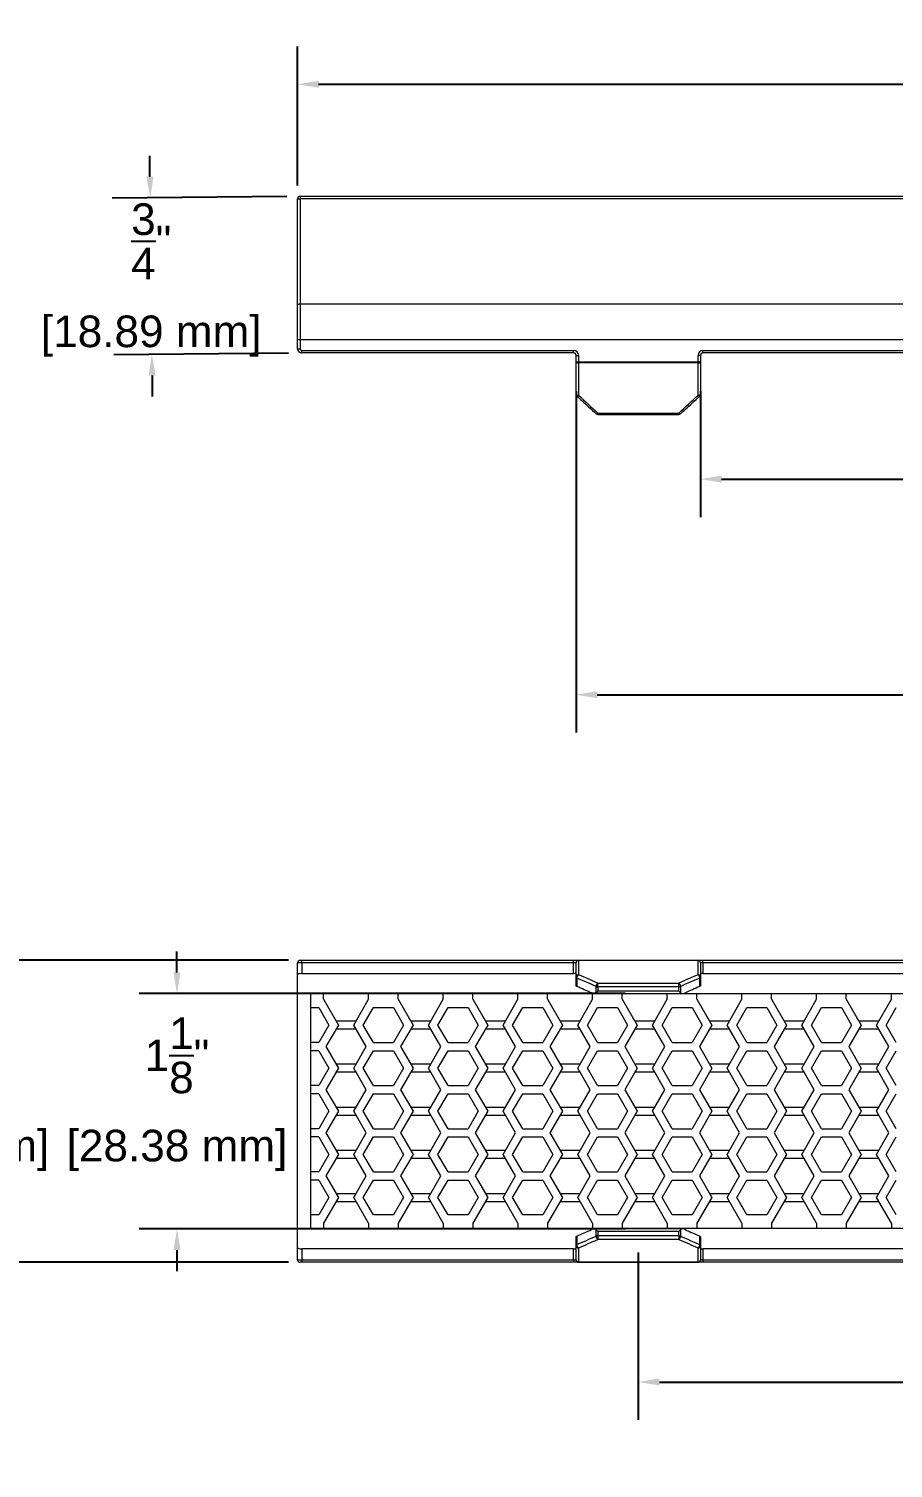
# Model space of a CAD drawing. Header units: inches. Extents: x -2.2 to 18.9, y 3.4 to 18.6.
# Drawn here: x 0.92 to 5.02, y 3.38 to 10.21 of the extents above; entities that cross this region are included whole.
import ezdxf

# ---------------------------------------------------------------- set-up
doc = ezdxf.new("R2010")
doc.units = ezdxf.units.IN
doc.header["$MEASUREMENT"] = 0
doc.layers.get('Defpoints').update_dxf_attribs({"color": 1})
doc.layers.add('Honeycomb', color=7, linetype='Continuous')
doc.styles.get("Standard").update_dxf_attribs({"font": 'Arial.ttf'})
doc.dimstyles.new('.1 DIM', dxfattribs={"dimscale": 0, "dimtxt": 0.15, "dimasz": 0.1, "dimexe": 0.18, "dimexo": 0.0625, "dimgap": 0.09, "dimtad": 0, "dimtih": 1, "dimtoh": 1, "dimdec": 5, "dimzin": 0, "dimdsep": 46, "dimlunit": 4, "dimtxsty": 'Standard', "dimcen": 0.09, "dimadec": 0, "dimazin": 0, "dimtfac": 1, "dimtdec": 5, "dimtofl": 0, "dimtmove": 0, "dimatfit": 3, "dimfxl": 1, "dimtolj": 1, "dimtzin": 0, "dimarcsym": 0})

# ---------------------------------------------------------------- blocks, each defined once
blk = doc.blocks.new('*D17')
at = {"layer": 'Defpoints', "color": 0, "lineweight": -2, "transparency": 16777216}
for p, q in [((2.1952, 9.4692), (2.1952, 10.1298)), ((14.1952, 9.4692), (14.1952, 10.1298)), ((2.2952, 9.9498), (7.5373, 9.9498)), ((14.0952, 9.9498), (8.8531, 9.9498))]:
    blk.add_line(p, q, dxfattribs=at)
at = {"layer": 'Defpoints', "color": 0, "transparency": 16777216}
for p in [(2.1952, 9.9498), (2.1952, 9.4067), (14.1952, 9.4067)]:
    blk.add_point(p, dxfattribs=at)
for points in [[(2.2952, 9.9665), (2.2952, 9.9332), (2.1952, 9.9498)], [(14.0952, 9.9665), (14.0952, 9.9332), (14.1952, 9.9498)]]:
    blk.add_solid(points, dxfattribs=at)
at = {"layer": 'Defpoints', "color": 0, "transparency": 16777216, "char_height": 0.15, "attachment_point": 5}
for s, insert in [("\\A1;1'", (8.1952, 10.1148)), ('\\A1;[304.80 mm]', (8.1952, 9.7644))]:
    blk.add_mtext(s, dxfattribs=dict(at, insert=insert))
blk = doc.blocks.new('*D19')
at = {"layer": 'Defpoints', "color": 0, "lineweight": -2, "transparency": 16777216}
for p, q in [((4.1087, 8.4928), (4.1087, 7.8958)), ((12.2817, 8.4928), (12.2817, 7.8958)), ((4.2087, 8.0758), (7.5373, 8.0758)), ((12.1817, 8.0758), (8.8531, 8.0758))]:
    blk.add_line(p, q, dxfattribs=at)
at = {"layer": 'Defpoints', "color": 0, "transparency": 16777216}
for p in [(4.1087, 8.5553), (12.2817, 8.5553), (4.1087, 8.0758)]:
    blk.add_point(p, dxfattribs=at)
for points in [[(4.2087, 8.0925), (4.2087, 8.0592), (4.1087, 8.0758)], [(12.1817, 8.0925), (12.1817, 8.0592), (12.2817, 8.0758)]]:
    blk.add_solid(points, dxfattribs=at)
at = {"layer": 'Defpoints', "color": 0, "transparency": 16777216, "char_height": 0.15, "attachment_point": 5}
for s, insert in [('\\A1;8{\\H1x;\\S3/16;}"', (8.1952, 8.3433)), ('\\A1;[207.60 mm]', (8.1952, 7.8904))]:
    blk.add_mtext(s, dxfattribs=dict(at, insert=insert))
blk = doc.blocks.new('*D20')
at = {"layer": 'Defpoints', "color": 0, "lineweight": -2, "transparency": 16777216}
for p, q in [((1.4944, 9.511), (1.4933, 9.611)), ((2.1445, 9.4179), (1.3155, 9.4091)), ((2.1524, 8.6744), (1.3233, 8.6656)), ((1.5044, 8.5675), (1.5054, 8.4675))]:
    blk.add_line(p, q, dxfattribs=at)
at = {"layer": 'Defpoints', "color": 0, "transparency": 16777216}
for p in [(2.207, 9.4185), (1.5033, 8.6675), (2.2149, 8.6751)]:
    blk.add_point(p, dxfattribs=at)
for points in [[(1.5111, 9.5112), (1.4777, 9.5108), (1.4955, 9.411)], [(1.5211, 8.5677), (1.4877, 8.5674), (1.5033, 8.6675)]]:
    blk.add_solid(points, dxfattribs=at)
at = {"layer": 'Defpoints', "color": 0, "transparency": 16777216, "char_height": 0.15, "attachment_point": 5}
for s, insert in [('\\A1;{\\H1x;\\S3/4;}"', (1.5004, 9.2046)), ('\\A1;[18.89 mm]', (1.5004, 8.7547))]:
    blk.add_mtext(s, dxfattribs=dict(at, insert=insert))
blk = doc.blocks.new('*D21')
at = {"layer": 'Defpoints', "color": 0, "lineweight": -2, "transparency": 16777216}
for p, q in [((2.1524, 5.7922), (0.3121, 5.7922)), ((0.4921, 5.6922), (0.4921, 5.5255)), ((0.4921, 4.4591), (0.4921, 4.6258)), ((2.1524, 4.3591), (0.3121, 4.3591))]:
    blk.add_line(p, q, dxfattribs=at)
at = {"layer": 'Defpoints', "color": 0, "transparency": 16777216}
for p in [(2.2149, 5.7922), (0.4921, 4.3591), (2.2149, 4.3591)]:
    blk.add_point(p, dxfattribs=at)
for points in [[(0.4754, 5.6922), (0.5087, 5.6922), (0.4921, 5.7922)], [(0.4754, 4.4591), (0.5087, 4.4591), (0.4921, 4.3591)]]:
    blk.add_solid(points, dxfattribs=at)
at = {"layer": 'Defpoints', "color": 0, "transparency": 16777216, "char_height": 0.15, "attachment_point": 5}
for s, insert in [('\\A1;1{\\H1x;\\S7/16;}"', (0.4921, 5.34)), ('\\A1;[36.40 mm]', (0.4921, 4.8902))]:
    blk.add_mtext(s, dxfattribs=dict(at, insert=insert))
blk = doc.blocks.new('*D23')
at = {"layer": 'Defpoints', "color": 0, "lineweight": -2, "transparency": 16777216}
for p, q in [((1.6227, 5.7343), (1.6227, 5.8343)), ((3.7508, 5.6343), (1.4427, 5.6343)), ((3.7508, 4.517), (1.4427, 4.517)), ((1.6227, 4.417), (1.6227, 4.317))]:
    blk.add_line(p, q, dxfattribs=at)
at = {"layer": 'Defpoints', "color": 0, "transparency": 16777216}
for p in [(3.8133, 5.6343), (1.6227, 4.517), (3.8133, 4.517)]:
    blk.add_point(p, dxfattribs=at)
for points in [[(1.606, 5.7343), (1.6393, 5.7343), (1.6227, 5.6343)], [(1.606, 4.417), (1.6393, 4.417), (1.6227, 4.517)]]:
    blk.add_solid(points, dxfattribs=at)
at = {"layer": 'Defpoints', "color": 0, "transparency": 16777216, "char_height": 0.15, "attachment_point": 5}
for s, insert in [('\\A1;1{\\H1x;\\S1/8;}"', (1.6227, 5.3411)), ('\\A1;[28.38 mm]', (1.6227, 4.8902))]:
    blk.add_mtext(s, dxfattribs=dict(at, insert=insert))
blk = doc.blocks.new('*D24')
at = {"layer": 'Defpoints', "color": 0, "lineweight": -2, "transparency": 16777216}
for p, q in [((3.8133, 4.4052), (3.8133, 3.6107)), ((12.577, 4.4052), (12.577, 3.6107)), ((3.9133, 3.7907), (7.5373, 3.7907)), ((12.477, 3.7907), (8.8531, 3.7907))]:
    blk.add_line(p, q, dxfattribs=at)
at = {"layer": 'Defpoints', "color": 0, "transparency": 16777216}
for p in [(3.8133, 4.4677), (12.577, 4.4677), (12.577, 3.7907)]:
    blk.add_point(p, dxfattribs=at)
for points in [[(3.9133, 3.8074), (3.9133, 3.7741), (3.8133, 3.7907)], [(12.477, 3.8074), (12.477, 3.7741), (12.577, 3.7907)]]:
    blk.add_solid(points, dxfattribs=at)
at = {"layer": 'Defpoints', "color": 0, "transparency": 16777216, "char_height": 0.15, "attachment_point": 5}
for s, insert in [('\\A1;8{\\H1x;\\S3/4;}"', (8.1952, 4.0561)), ('\\A1;[222.60 mm]', (8.1952, 3.6053))]:
    blk.add_mtext(s, dxfattribs=dict(at, insert=insert))
blk = doc.blocks.new('*D30')
at = {"layer": 'Defpoints', "color": 0, "lineweight": -2, "transparency": 16777216}
for p, q in [((3.518, 8.4928), (3.518, 6.8726)), ((12.8723, 8.4928), (12.8723, 6.8726)), ((3.618, 7.0526), (7.5373, 7.0526)), ((12.7723, 7.0526), (8.8531, 7.0526))]:
    blk.add_line(p, q, dxfattribs=at)
at = {"layer": 'Defpoints', "color": 0, "transparency": 16777216}
for p in [(3.518, 8.5553), (12.8723, 8.5553), (3.518, 7.0526)]:
    blk.add_point(p, dxfattribs=at)
for points in [[(3.618, 7.0692), (3.618, 7.0359), (3.518, 7.0526)], [(12.7723, 7.0692), (12.7723, 7.0359), (12.8723, 7.0526)]]:
    blk.add_solid(points, dxfattribs=at)
at = {"layer": 'Defpoints', "color": 0, "transparency": 16777216, "char_height": 0.15, "attachment_point": 5}
for s, insert in [('\\A1;9{\\H1x;\\S11/32;}"', (8.1952, 7.319)), ('\\A1;[237.60 mm]', (8.1952, 6.8671))]:
    blk.add_mtext(s, dxfattribs=dict(at, insert=insert))

msp = doc.modelspace()

# ---------------------------------------------------------------- linework, layer by layer
at = {"layer": 'Honeycomb', "color": 7, "linetype": 'Continuous', "lineweight": 15}
for p, q in [((2.195179, 9.40673), (2.20699, 9.40673)), ((2.195179, 8.902421), (2.195179, 9.40673)), ((2.20699, 9.418541), (2.20699, 9.40673)), ((2.20699, 9.418541), (14.183368, 9.418541)), ((14.183368, 9.40673), (2.20699, 9.40673)), ((2.20699, 9.40673), (2.20699, 8.90655)), ((2.195179, 8.73548), (2.195179, 8.902421)), ((2.20699, 8.90655), (2.20699, 8.737708)), ((14.183368, 8.90655), (2.20699, 8.90655)), ((2.195179, 8.694747), (2.195179, 8.73548)), ((2.195179, 8.694747), (2.20699, 8.694747)), ((14.183368, 8.737708), (2.20699, 8.737708)), ((2.20699, 8.737708), (2.20699, 8.694747)), ((2.214865, 8.686873), (3.506203, 8.686873)), ((2.214865, 8.675062), (2.214865, 8.686873)), ((3.506203, 8.675062), (3.506203, 8.686873)), ((4.120475, 8.686873), (12.269884, 8.686873)), ((4.120475, 8.675062), (4.120475, 8.686873)), ((3.506203, 8.675062), (2.214865, 8.675062)), ((3.518014, 8.663251), (3.529825, 8.663251)), ((3.518014, 8.631926), (3.518014, 8.663251)), ((3.518014, 8.631926), (3.529825, 8.631926)), ((3.518014, 8.47876), (3.518014, 8.631926)), ((3.529825, 8.663251), (3.529825, 8.631926)), ((3.529825, 8.631926), (4.096852, 8.631926)), ((3.529825, 8.627397), (3.529825, 8.631926)), ((4.096852, 8.627397), (3.529825, 8.627397)), ((3.529825, 8.627397), (3.529825, 8.4738)), ((4.096852, 8.631926), (4.096852, 8.663251)), ((4.108663, 8.663251), (4.096852, 8.663251)), ((4.096852, 8.627397), (4.096852, 8.631926)), ((4.108663, 8.631926), (4.096852, 8.631926)), ((4.096852, 8.4738), (4.096852, 8.627397)), ((4.108663, 8.663251), (4.108663, 8.631926)), ((4.108663, 8.631926), (4.108663, 8.47876)), ((12.269884, 8.675062), (4.120475, 8.675062)), ((3.621331, 8.389252), (4.005346, 8.389252)), ((3.621331, 8.382639), (4.005346, 8.382639)), ((2.214865, 5.780378), (2.195179, 5.780378)), ((2.195179, 5.722508), (2.195179, 5.780378)), ((2.20699, 5.792189), (2.214865, 5.792189)), ((2.214865, 5.780378), (2.214865, 5.792189)), ((2.214865, 5.792189), (3.506203, 5.792189)), ((3.506203, 5.780378), (2.214865, 5.780378)), ((2.214865, 5.780378), (2.214865, 5.729197)), ((3.506203, 5.780378), (3.506203, 5.792189)), ((3.506203, 5.792189), (3.529825, 5.792189)), ((3.518014, 5.780378), (3.506203, 5.780378)), ((3.506203, 5.729197), (3.506203, 5.780378)), ((3.518014, 5.71317), (3.518014, 5.780378)), ((3.529825, 5.791286), (3.529825, 5.792189)), ((3.529825, 5.792189), (4.096852, 5.792189)), ((4.096852, 5.791286), (3.529825, 5.791286)), ((3.529825, 5.791286), (3.529825, 5.723889)), ((4.096852, 5.791286), (4.096852, 5.792189)), ((4.096852, 5.792189), (4.120475, 5.792189)), ((4.096852, 5.723889), (4.096852, 5.791286)), ((4.108663, 5.780378), (4.108663, 5.71317)), ((4.120475, 5.780378), (4.108663, 5.780378)), ((4.120475, 5.780378), (4.120475, 5.792189)), ((4.120475, 5.792189), (12.269884, 5.792189)), ((4.120475, 5.780378), (4.120475, 5.729197)), ((12.269884, 5.780378), (4.120475, 5.780378)), ((2.195179, 5.632435), (2.195179, 5.722508)), ((2.214865, 5.729197), (3.506203, 5.729197)), ((3.518014, 5.729197), (3.506203, 5.729197)), ((3.518014, 5.671344), (3.518014, 5.71317)), ((3.521473, 5.708144), (3.521473, 5.667767)), ((3.621331, 5.665895), (3.621331, 5.683608)), ((3.621331, 5.683608), (4.005346, 5.683608)), ((4.005346, 5.665895), (4.005346, 5.683608)), ((4.105204, 5.667767), (4.105204, 5.708144)), ((4.120475, 5.729197), (4.108663, 5.729197)), ((4.108663, 5.71317), (4.108663, 5.671344)), ((4.120475, 5.729197), (12.269884, 5.729197)), ((14.195179, 5.632435), (2.195179, 5.632435)), ((2.195179, 4.518872), (2.195179, 5.632435)), ((2.258171, 4.518872), (2.258171, 5.632435)), ((2.318652, 5.60715), (2.318652, 5.632435)), ((2.318652, 5.60715), (2.389116, 5.485103)), ((2.461906, 5.485103), (2.53237, 5.60715)), ((2.53237, 5.60715), (2.53237, 5.632435)), ((2.673298, 5.60715), (2.673298, 5.632435)), ((2.673298, 5.60715), (2.743762, 5.485103)), ((2.816552, 5.485103), (2.887015, 5.60715)), ((2.887015, 5.60715), (2.887015, 5.632435)), ((3.027943, 5.60715), (3.027943, 5.632435)), ((3.027943, 5.60715), (3.098408, 5.485103)), ((3.171197, 5.485103), (3.241661, 5.60715)), ((3.241661, 5.60715), (3.241661, 5.632435)), ((3.382589, 5.60715), (3.382589, 5.632435)), ((3.382589, 5.60715), (3.453053, 5.485103)), ((3.525843, 5.485103), (3.596307, 5.60715)), ((3.596307, 5.60715), (3.596307, 5.632435)), ((3.603898, 5.634265), (4.02278, 5.634265)), ((3.61298, 5.637427), (3.61298, 5.667977)), ((4.005346, 5.665895), (3.621331, 5.665895)), ((3.621331, 5.665895), (3.621331, 5.646806)), ((3.621331, 5.646806), (4.005346, 5.646806)), ((3.737235, 5.60715), (3.737235, 5.632435)), ((3.737235, 5.60715), (3.807699, 5.485103)), ((3.880488, 5.485103), (3.950952, 5.60715)), ((3.950952, 5.60715), (3.950952, 5.632435)), ((4.005346, 5.646806), (4.005346, 5.665895)), ((4.013698, 5.667977), (4.013698, 5.637427)), ((4.091881, 5.60715), (4.091881, 5.632435)), ((4.091881, 5.60715), (4.162345, 5.485103)), ((4.235134, 5.485103), (4.305598, 5.60715)), ((4.305598, 5.60715), (4.305598, 5.632435)), ((4.446526, 5.60715), (4.446526, 5.632435)), ((4.446526, 5.60715), (4.51699, 5.485103)), ((4.58978, 5.485103), (4.660244, 5.60715)), ((4.660244, 5.60715), (4.660244, 5.632435)), ((4.801172, 5.60715), (4.801172, 5.632435)), ((4.801172, 5.60715), (4.871636, 5.485103)), ((4.944426, 5.485103), (5.01489, 5.60715)), ((5.01489, 5.60715), (5.01489, 5.632435)), ((2.258171, 5.56778), (2.295922, 5.56778)), ((2.295922, 5.56778), (2.343656, 5.485103)), ((2.507367, 5.485103), (2.5551, 5.56778)), ((2.5551, 5.56778), (2.650567, 5.56778)), ((2.650567, 5.56778), (2.698301, 5.485103)), ((2.862012, 5.485103), (2.909746, 5.56778)), ((2.909746, 5.56778), (3.005213, 5.56778)), ((3.005213, 5.56778), (3.052947, 5.485103)), ((3.216658, 5.485103), (3.264391, 5.56778)), ((3.264391, 5.56778), (3.359859, 5.56778)), ((3.359859, 5.56778), (3.407593, 5.485103)), ((3.571303, 5.485103), (3.619037, 5.56778)), ((3.619037, 5.56778), (3.714505, 5.56778)), ((3.714505, 5.56778), (3.762238, 5.485103)), ((3.925949, 5.485103), (3.973683, 5.56778)), ((3.973683, 5.56778), (4.06915, 5.56778)), ((4.06915, 5.56778), (4.116884, 5.485103)), ((4.280595, 5.485103), (4.328329, 5.56778)), ((4.328329, 5.56778), (4.423796, 5.56778)), ((4.423796, 5.56778), (4.47153, 5.485103)), ((4.63524, 5.485103), (4.682974, 5.56778)), ((4.682974, 5.56778), (4.778442, 5.56778)), ((4.778442, 5.56778), (4.826175, 5.485103)), ((4.989886, 5.485103), (5.03762, 5.56778)), ((2.343656, 5.485103), (2.295922, 5.402425)), ((2.389116, 5.485103), (2.330018, 5.38274)), ((2.377751, 5.504788), (2.473271, 5.504788)), ((2.473271, 5.465418), (2.377751, 5.465418)), ((2.521005, 5.38274), (2.461906, 5.485103)), ((2.5551, 5.402425), (2.507367, 5.485103)), ((2.698301, 5.485103), (2.650567, 5.402425)), ((2.743762, 5.485103), (2.684663, 5.38274)), ((2.732397, 5.504788), (2.827917, 5.504788)), ((2.827917, 5.465418), (2.732397, 5.465418)), ((2.875651, 5.38274), (2.816552, 5.485103)), ((2.909746, 5.402425), (2.862012, 5.485103)), ((3.052947, 5.485103), (3.005213, 5.402425)), ((3.098408, 5.485103), (3.039309, 5.38274)), ((3.087042, 5.504788), (3.182562, 5.504788)), ((3.182562, 5.465418), (3.087042, 5.465418)), ((3.230296, 5.38274), (3.171197, 5.485103)), ((3.264391, 5.402425), (3.216658, 5.485103)), ((3.407593, 5.485103), (3.359859, 5.402425)), ((3.453053, 5.485103), (3.393954, 5.38274)), ((3.441688, 5.504788), (3.537208, 5.504788)), ((3.537208, 5.465418), (3.441688, 5.465418)), ((3.584942, 5.38274), (3.525843, 5.485103)), ((3.619037, 5.402425), (3.571303, 5.485103)), ((3.762238, 5.485103), (3.714505, 5.402425)), ((3.807699, 5.485103), (3.7486, 5.38274)), ((3.796334, 5.504788), (3.891854, 5.504788)), ((3.891854, 5.465418), (3.796334, 5.465418)), ((3.939587, 5.38274), (3.880488, 5.485103)), ((3.973683, 5.402425), (3.925949, 5.485103)), ((4.116884, 5.485103), (4.06915, 5.402425)), ((4.162345, 5.485103), (4.103246, 5.38274)), ((4.150979, 5.504788), (4.246499, 5.504788)), ((4.246499, 5.465418), (4.150979, 5.465418)), ((4.294233, 5.38274), (4.235134, 5.485103)), ((4.328329, 5.402425), (4.280595, 5.485103)), ((4.47153, 5.485103), (4.423796, 5.402425)), ((4.51699, 5.485103), (4.457891, 5.38274)), ((4.505625, 5.504788), (4.601145, 5.504788)), ((4.601145, 5.465418), (4.505625, 5.465418)), ((4.648879, 5.38274), (4.58978, 5.485103)), ((4.682974, 5.402425), (4.63524, 5.485103)), ((4.826175, 5.485103), (4.778442, 5.402425)), ((4.871636, 5.485103), (4.812537, 5.38274)), ((4.860271, 5.504788), (4.955791, 5.504788)), ((4.955791, 5.465418), (4.860271, 5.465418)), ((5.003524, 5.38274), (4.944426, 5.485103)), ((5.03762, 5.402425), (4.989886, 5.485103)), ((2.295922, 5.402425), (2.258171, 5.402425)), ((2.5551, 5.402425), (2.650567, 5.402425)), ((2.909746, 5.402425), (3.005213, 5.402425)), ((3.264391, 5.402425), (3.359859, 5.402425)), ((3.619037, 5.402425), (3.714505, 5.402425)), ((3.973683, 5.402425), (4.06915, 5.402425)), ((4.328329, 5.402425), (4.423796, 5.402425)), ((4.682974, 5.402425), (4.778442, 5.402425)), ((2.295922, 5.363055), (2.258171, 5.363055)), ((2.295922, 5.363055), (2.343656, 5.280378)), ((2.330018, 5.38274), (2.389116, 5.280378)), ((2.461906, 5.280378), (2.521005, 5.38274)), ((2.507367, 5.280378), (2.5551, 5.363055)), ((2.5551, 5.363055), (2.650567, 5.363055)), ((2.650567, 5.363055), (2.698301, 5.280378)), ((2.684663, 5.38274), (2.743762, 5.280378)), ((2.816552, 5.280378), (2.875651, 5.38274)), ((2.862012, 5.280378), (2.909746, 5.363055)), ((2.909746, 5.363055), (3.005213, 5.363055)), ((3.005213, 5.363055), (3.052947, 5.280378)), ((3.039309, 5.38274), (3.098408, 5.280378)), ((3.171197, 5.280378), (3.230296, 5.38274)), ((3.216658, 5.280378), (3.264391, 5.363055)), ((3.264391, 5.363055), (3.359859, 5.363055)), ((3.359859, 5.363055), (3.407593, 5.280378)), ((3.393954, 5.38274), (3.453053, 5.280378)), ((3.525843, 5.280378), (3.584942, 5.38274)), ((3.571303, 5.280378), (3.619037, 5.363055)), ((3.619037, 5.363055), (3.714505, 5.363055)), ((3.714505, 5.363055), (3.762238, 5.280378)), ((3.7486, 5.38274), (3.807699, 5.280378)), ((3.880488, 5.280378), (3.939587, 5.38274)), ((3.925949, 5.280378), (3.973683, 5.363055)), ((3.973683, 5.363055), (4.06915, 5.363055)), ((4.06915, 5.363055), (4.116884, 5.280378)), ((4.103246, 5.38274), (4.162345, 5.280378)), ((4.235134, 5.280378), (4.294233, 5.38274)), ((4.280595, 5.280378), (4.328329, 5.363055)), ((4.328329, 5.363055), (4.423796, 5.363055)), ((4.423796, 5.363055), (4.47153, 5.280378)), ((4.457891, 5.38274), (4.51699, 5.280378)), ((4.58978, 5.280378), (4.648879, 5.38274)), ((4.63524, 5.280378), (4.682974, 5.363055)), ((4.682974, 5.363055), (4.778442, 5.363055)), ((4.778442, 5.363055), (4.826175, 5.280378)), ((4.812537, 5.38274), (4.871636, 5.280378)), ((4.944426, 5.280378), (5.003524, 5.38274)), ((4.989886, 5.280378), (5.03762, 5.363055)), ((2.343656, 5.280378), (2.295922, 5.197701)), ((2.389116, 5.280378), (2.330018, 5.178016)), ((2.377751, 5.300063), (2.473271, 5.300063)), ((2.473271, 5.260693), (2.377751, 5.260693)), ((2.521005, 5.178016), (2.461906, 5.280378)), ((2.5551, 5.197701), (2.507367, 5.280378)), ((2.698301, 5.280378), (2.650567, 5.197701)), ((2.743762, 5.280378), (2.684663, 5.178016)), ((2.732397, 5.300063), (2.827917, 5.300063)), ((2.827917, 5.260693), (2.732397, 5.260693)), ((2.875651, 5.178016), (2.816552, 5.280378)), ((2.909746, 5.197701), (2.862012, 5.280378)), ((3.052947, 5.280378), (3.005213, 5.197701)), ((3.098408, 5.280378), (3.039309, 5.178016)), ((3.087042, 5.300063), (3.182562, 5.300063)), ((3.182562, 5.260693), (3.087042, 5.260693)), ((3.230296, 5.178016), (3.171197, 5.280378)), ((3.264391, 5.197701), (3.216658, 5.280378)), ((3.407593, 5.280378), (3.359859, 5.197701)), ((3.453053, 5.280378), (3.393954, 5.178016)), ((3.441688, 5.300063), (3.537208, 5.300063)), ((3.537208, 5.260693), (3.441688, 5.260693)), ((3.584942, 5.178016), (3.525843, 5.280378)), ((3.619037, 5.197701), (3.571303, 5.280378)), ((3.762238, 5.280378), (3.714505, 5.197701)), ((3.807699, 5.280378), (3.7486, 5.178016)), ((3.796334, 5.300063), (3.891854, 5.300063)), ((3.891854, 5.260693), (3.796334, 5.260693)), ((3.939587, 5.178016), (3.880488, 5.280378)), ((3.973683, 5.197701), (3.925949, 5.280378)), ((4.116884, 5.280378), (4.06915, 5.197701)), ((4.162345, 5.280378), (4.103246, 5.178016)), ((4.150979, 5.300063), (4.246499, 5.300063)), ((4.246499, 5.260693), (4.150979, 5.260693)), ((4.294233, 5.178016), (4.235134, 5.280378)), ((4.328329, 5.197701), (4.280595, 5.280378)), ((4.47153, 5.280378), (4.423796, 5.197701)), ((4.51699, 5.280378), (4.457891, 5.178016)), ((4.505625, 5.300063), (4.601145, 5.300063)), ((4.601145, 5.260693), (4.505625, 5.260693)), ((4.648879, 5.178016), (4.58978, 5.280378)), ((4.682974, 5.197701), (4.63524, 5.280378)), ((4.826175, 5.280378), (4.778442, 5.197701)), ((4.871636, 5.280378), (4.812537, 5.178016)), ((4.860271, 5.300063), (4.955791, 5.300063)), ((4.955791, 5.260693), (4.860271, 5.260693)), ((5.003524, 5.178016), (4.944426, 5.280378)), ((5.03762, 5.197701), (4.989886, 5.280378)), ((2.295922, 5.197701), (2.258171, 5.197701)), ((2.5551, 5.197701), (2.650567, 5.197701)), ((2.909746, 5.197701), (3.005213, 5.197701)), ((3.264391, 5.197701), (3.359859, 5.197701)), ((3.619037, 5.197701), (3.714505, 5.197701)), ((3.973683, 5.197701), (4.06915, 5.197701)), ((4.328329, 5.197701), (4.423796, 5.197701)), ((4.682974, 5.197701), (4.778442, 5.197701)), ((2.295922, 5.158331), (2.258171, 5.158331)), ((2.295922, 5.158331), (2.343656, 5.075654)), ((2.330018, 5.178016), (2.389116, 5.075654)), ((2.461906, 5.075654), (2.521005, 5.178016)), ((2.507367, 5.075654), (2.5551, 5.158331)), ((2.5551, 5.158331), (2.650567, 5.158331)), ((2.650567, 5.158331), (2.698301, 5.075654)), ((2.684663, 5.178016), (2.743762, 5.075654)), ((2.816552, 5.075654), (2.875651, 5.178016)), ((2.862012, 5.075654), (2.909746, 5.158331)), ((2.909746, 5.158331), (3.005213, 5.158331)), ((3.005213, 5.158331), (3.052947, 5.075654)), ((3.039309, 5.178016), (3.098408, 5.075654)), ((3.171197, 5.075654), (3.230296, 5.178016)), ((3.216658, 5.075654), (3.264391, 5.158331)), ((3.264391, 5.158331), (3.359859, 5.158331)), ((3.359859, 5.158331), (3.407593, 5.075654)), ((3.393954, 5.178016), (3.453053, 5.075654)), ((3.525843, 5.075654), (3.584942, 5.178016)), ((3.571303, 5.075654), (3.619037, 5.158331)), ((3.619037, 5.158331), (3.714505, 5.158331)), ((3.714505, 5.158331), (3.762238, 5.075654)), ((3.7486, 5.178016), (3.807699, 5.075654)), ((3.880488, 5.075654), (3.939587, 5.178016)), ((3.925949, 5.075654), (3.973683, 5.158331)), ((3.973683, 5.158331), (4.06915, 5.158331)), ((4.06915, 5.158331), (4.116884, 5.075654)), ((4.103246, 5.178016), (4.162345, 5.075654)), ((4.235134, 5.075654), (4.294233, 5.178016)), ((4.280595, 5.075654), (4.328329, 5.158331)), ((4.328329, 5.158331), (4.423796, 5.158331)), ((4.423796, 5.158331), (4.47153, 5.075654)), ((4.457891, 5.178016), (4.51699, 5.075654)), ((4.58978, 5.075654), (4.648879, 5.178016)), ((4.63524, 5.075654), (4.682974, 5.158331)), ((4.682974, 5.158331), (4.778442, 5.158331)), ((4.778442, 5.158331), (4.826175, 5.075654)), ((4.812537, 5.178016), (4.871636, 5.075654)), ((4.944426, 5.075654), (5.003524, 5.178016)), ((4.989886, 5.075654), (5.03762, 5.158331)), ((2.343656, 5.075654), (2.295922, 4.992977)), ((2.389116, 5.075654), (2.330018, 4.973292)), ((2.377751, 5.095339), (2.473271, 5.095339)), ((2.473271, 5.055969), (2.377751, 5.055969)), ((2.521005, 4.973292), (2.461906, 5.075654)), ((2.5551, 4.992977), (2.507367, 5.075654)), ((2.698301, 5.075654), (2.650567, 4.992977)), ((2.743762, 5.075654), (2.684663, 4.973292)), ((2.732397, 5.095339), (2.827917, 5.095339)), ((2.827917, 5.055969), (2.732397, 5.055969)), ((2.875651, 4.973292), (2.816552, 5.075654)), ((2.909746, 4.992977), (2.862012, 5.075654)), ((3.052947, 5.075654), (3.005213, 4.992977)), ((3.098408, 5.075654), (3.039309, 4.973292)), ((3.087042, 5.095339), (3.182562, 5.095339)), ((3.182562, 5.055969), (3.087042, 5.055969)), ((3.230296, 4.973292), (3.171197, 5.075654)), ((3.264391, 4.992977), (3.216658, 5.075654)), ((3.407593, 5.075654), (3.359859, 4.992977)), ((3.453053, 5.075654), (3.393954, 4.973292)), ((3.441688, 5.095339), (3.537208, 5.095339)), ((3.537208, 5.055969), (3.441688, 5.055969)), ((3.584942, 4.973292), (3.525843, 5.075654)), ((3.619037, 4.992977), (3.571303, 5.075654)), ((3.762238, 5.075654), (3.714505, 4.992977)), ((3.807699, 5.075654), (3.7486, 4.973292)), ((3.796334, 5.095339), (3.891854, 5.095339)), ((3.891854, 5.055969), (3.796334, 5.055969)), ((3.939587, 4.973292), (3.880488, 5.075654)), ((3.973683, 4.992977), (3.925949, 5.075654)), ((4.116884, 5.075654), (4.06915, 4.992977)), ((4.162345, 5.075654), (4.103246, 4.973292)), ((4.150979, 5.095339), (4.246499, 5.095339)), ((4.246499, 5.055969), (4.150979, 5.055969)), ((4.294233, 4.973292), (4.235134, 5.075654)), ((4.328329, 4.992977), (4.280595, 5.075654)), ((4.47153, 5.075654), (4.423796, 4.992977)), ((4.51699, 5.075654), (4.457891, 4.973292)), ((4.505625, 5.095339), (4.601145, 5.095339)), ((4.601145, 5.055969), (4.505625, 5.055969)), ((4.648879, 4.973292), (4.58978, 5.075654)), ((4.682974, 4.992977), (4.63524, 5.075654)), ((4.826175, 5.075654), (4.778442, 4.992977)), ((4.871636, 5.075654), (4.812537, 4.973292)), ((4.860271, 5.095339), (4.955791, 5.095339)), ((4.955791, 5.055969), (4.860271, 5.055969)), ((5.003524, 4.973292), (4.944426, 5.075654)), ((5.03762, 4.992977), (4.989886, 5.075654)), ((2.295922, 4.992977), (2.258171, 4.992977)), ((2.5551, 4.992977), (2.650567, 4.992977)), ((2.909746, 4.992977), (3.005213, 4.992977)), ((3.264391, 4.992977), (3.359859, 4.992977)), ((3.619037, 4.992977), (3.714505, 4.992977)), ((3.973683, 4.992977), (4.06915, 4.992977)), ((4.328329, 4.992977), (4.423796, 4.992977)), ((4.682974, 4.992977), (4.778442, 4.992977)), ((2.295922, 4.953607), (2.258171, 4.953607)), ((2.295922, 4.953607), (2.343656, 4.870929)), ((2.330018, 4.973292), (2.389116, 4.870929)), ((2.461906, 4.870929), (2.521005, 4.973292)), ((2.507367, 4.870929), (2.5551, 4.953607)), ((2.5551, 4.953607), (2.650567, 4.953607)), ((2.650567, 4.953607), (2.698301, 4.870929)), ((2.684663, 4.973292), (2.743762, 4.870929)), ((2.816552, 4.870929), (2.875651, 4.973292)), ((2.862012, 4.870929), (2.909746, 4.953607)), ((2.909746, 4.953607), (3.005213, 4.953607)), ((3.005213, 4.953607), (3.052947, 4.870929)), ((3.039309, 4.973292), (3.098408, 4.870929)), ((3.171197, 4.870929), (3.230296, 4.973292)), ((3.216658, 4.870929), (3.264391, 4.953607)), ((3.264391, 4.953607), (3.359859, 4.953607)), ((3.359859, 4.953607), (3.407593, 4.870929)), ((3.393954, 4.973292), (3.453053, 4.870929)), ((3.525843, 4.870929), (3.584942, 4.973292)), ((3.571303, 4.870929), (3.619037, 4.953607)), ((3.619037, 4.953607), (3.714505, 4.953607)), ((3.714505, 4.953607), (3.762238, 4.870929)), ((3.7486, 4.973292), (3.807699, 4.870929)), ((3.880488, 4.870929), (3.939587, 4.973292)), ((3.925949, 4.870929), (3.973683, 4.953607)), ((3.973683, 4.953607), (4.06915, 4.953607)), ((4.06915, 4.953607), (4.116884, 4.870929)), ((4.103246, 4.973292), (4.162345, 4.870929)), ((4.235134, 4.870929), (4.294233, 4.973292)), ((4.280595, 4.870929), (4.328329, 4.953607)), ((4.328329, 4.953607), (4.423796, 4.953607)), ((4.423796, 4.953607), (4.47153, 4.870929)), ((4.457891, 4.973292), (4.51699, 4.870929)), ((4.58978, 4.870929), (4.648879, 4.973292)), ((4.63524, 4.870929), (4.682974, 4.953607)), ((4.682974, 4.953607), (4.778442, 4.953607)), ((4.778442, 4.953607), (4.826175, 4.870929)), ((4.812537, 4.973292), (4.871636, 4.870929)), ((4.944426, 4.870929), (5.003524, 4.973292)), ((4.989886, 4.870929), (5.03762, 4.953607)), ((2.343656, 4.870929), (2.295922, 4.788252)), ((2.389116, 4.870929), (2.330018, 4.768567)), ((2.377751, 4.890614), (2.473271, 4.890614)), ((2.473271, 4.851244), (2.377751, 4.851244)), ((2.521005, 4.768567), (2.461906, 4.870929)), ((2.5551, 4.788252), (2.507367, 4.870929)), ((2.698301, 4.870929), (2.650567, 4.788252)), ((2.743762, 4.870929), (2.684663, 4.768567)), ((2.732397, 4.890614), (2.827917, 4.890614)), ((2.827917, 4.851244), (2.732397, 4.851244)), ((2.875651, 4.768567), (2.816552, 4.870929)), ((2.909746, 4.788252), (2.862012, 4.870929)), ((3.052947, 4.870929), (3.005213, 4.788252)), ((3.098408, 4.870929), (3.039309, 4.768567)), ((3.087042, 4.890614), (3.182562, 4.890614)), ((3.182562, 4.851244), (3.087042, 4.851244)), ((3.230296, 4.768567), (3.171197, 4.870929)), ((3.264391, 4.788252), (3.216658, 4.870929)), ((3.407593, 4.870929), (3.359859, 4.788252)), ((3.453053, 4.870929), (3.393954, 4.768567)), ((3.441688, 4.890614), (3.537208, 4.890614)), ((3.537208, 4.851244), (3.441688, 4.851244)), ((3.584942, 4.768567), (3.525843, 4.870929)), ((3.619037, 4.788252), (3.571303, 4.870929)), ((3.762238, 4.870929), (3.714505, 4.788252)), ((3.807699, 4.870929), (3.7486, 4.768567)), ((3.796334, 4.890614), (3.891854, 4.890614)), ((3.891854, 4.851244), (3.796334, 4.851244)), ((3.939587, 4.768567), (3.880488, 4.870929)), ((3.973683, 4.788252), (3.925949, 4.870929)), ((4.116884, 4.870929), (4.06915, 4.788252)), ((4.162345, 4.870929), (4.103246, 4.768567)), ((4.150979, 4.890614), (4.246499, 4.890614)), ((4.246499, 4.851244), (4.150979, 4.851244)), ((4.294233, 4.768567), (4.235134, 4.870929)), ((4.328329, 4.788252), (4.280595, 4.870929)), ((4.47153, 4.870929), (4.423796, 4.788252)), ((4.51699, 4.870929), (4.457891, 4.768567)), ((4.505625, 4.890614), (4.601145, 4.890614)), ((4.601145, 4.851244), (4.505625, 4.851244)), ((4.648879, 4.768567), (4.58978, 4.870929)), ((4.682974, 4.788252), (4.63524, 4.870929)), ((4.826175, 4.870929), (4.778442, 4.788252)), ((4.871636, 4.870929), (4.812537, 4.768567)), ((4.860271, 4.890614), (4.955791, 4.890614)), ((4.955791, 4.851244), (4.860271, 4.851244)), ((5.003524, 4.768567), (4.944426, 4.870929)), ((5.03762, 4.788252), (4.989886, 4.870929)), ((2.295922, 4.788252), (2.258171, 4.788252)), ((2.5551, 4.788252), (2.650567, 4.788252)), ((2.909746, 4.788252), (3.005213, 4.788252)), ((3.264391, 4.788252), (3.359859, 4.788252)), ((3.619037, 4.788252), (3.714505, 4.788252)), ((3.973683, 4.788252), (4.06915, 4.788252)), ((4.328329, 4.788252), (4.423796, 4.788252)), ((4.682974, 4.788252), (4.778442, 4.788252)), ((2.295922, 4.748882), (2.258171, 4.748882)), ((2.295922, 4.748882), (2.343656, 4.666205)), ((2.330018, 4.768567), (2.389116, 4.666205)), ((2.461906, 4.666205), (2.521005, 4.768567)), ((2.507367, 4.666205), (2.5551, 4.748882)), ((2.5551, 4.748882), (2.650567, 4.748882)), ((2.650567, 4.748882), (2.698301, 4.666205)), ((2.684663, 4.768567), (2.743762, 4.666205)), ((2.816552, 4.666205), (2.875651, 4.768567)), ((2.862012, 4.666205), (2.909746, 4.748882)), ((2.909746, 4.748882), (3.005213, 4.748882)), ((3.005213, 4.748882), (3.052947, 4.666205)), ((3.039309, 4.768567), (3.098408, 4.666205)), ((3.171197, 4.666205), (3.230296, 4.768567)), ((3.216658, 4.666205), (3.264391, 4.748882)), ((3.264391, 4.748882), (3.359859, 4.748882)), ((3.359859, 4.748882), (3.407593, 4.666205)), ((3.393954, 4.768567), (3.453053, 4.666205)), ((3.525843, 4.666205), (3.584942, 4.768567)), ((3.571303, 4.666205), (3.619037, 4.748882)), ((3.619037, 4.748882), (3.714505, 4.748882)), ((3.714505, 4.748882), (3.762238, 4.666205)), ((3.7486, 4.768567), (3.807699, 4.666205)), ((3.880488, 4.666205), (3.939587, 4.768567)), ((3.925949, 4.666205), (3.973683, 4.748882)), ((3.973683, 4.748882), (4.06915, 4.748882)), ((4.06915, 4.748882), (4.116884, 4.666205)), ((4.103246, 4.768567), (4.162345, 4.666205)), ((4.235134, 4.666205), (4.294233, 4.768567)), ((4.280595, 4.666205), (4.328329, 4.748882)), ((4.328329, 4.748882), (4.423796, 4.748882)), ((4.423796, 4.748882), (4.47153, 4.666205)), ((4.457891, 4.768567), (4.51699, 4.666205)), ((4.58978, 4.666205), (4.648879, 4.768567)), ((4.63524, 4.666205), (4.682974, 4.748882)), ((4.682974, 4.748882), (4.778442, 4.748882)), ((4.778442, 4.748882), (4.826175, 4.666205)), ((4.812537, 4.768567), (4.871636, 4.666205)), ((4.944426, 4.666205), (5.003524, 4.768567)), ((4.989886, 4.666205), (5.03762, 4.748882)), ((2.343656, 4.666205), (2.295922, 4.583528)), ((2.389116, 4.666205), (2.318652, 4.544158)), ((2.377751, 4.68589), (2.473271, 4.68589)), ((2.473271, 4.64652), (2.377751, 4.64652)), ((2.53237, 4.544158), (2.461906, 4.666205)), ((2.5551, 4.583528), (2.507367, 4.666205)), ((2.698301, 4.666205), (2.650567, 4.583528)), ((2.743762, 4.666205), (2.673298, 4.544158)), ((2.732397, 4.68589), (2.827917, 4.68589)), ((2.827917, 4.64652), (2.732397, 4.64652)), ((2.887015, 4.544158), (2.816552, 4.666205)), ((2.909746, 4.583528), (2.862012, 4.666205)), ((3.052947, 4.666205), (3.005213, 4.583528)), ((3.098408, 4.666205), (3.027943, 4.544158)), ((3.087042, 4.68589), (3.182562, 4.68589)), ((3.182562, 4.64652), (3.087042, 4.64652)), ((3.241661, 4.544158), (3.171197, 4.666205)), ((3.264391, 4.583528), (3.216658, 4.666205)), ((3.407593, 4.666205), (3.359859, 4.583528)), ((3.453053, 4.666205), (3.382589, 4.544158)), ((3.441688, 4.68589), (3.537208, 4.68589)), ((3.537208, 4.64652), (3.441688, 4.64652)), ((3.596307, 4.544158), (3.525843, 4.666205)), ((3.619037, 4.583528), (3.571303, 4.666205)), ((3.762238, 4.666205), (3.714505, 4.583528)), ((3.807699, 4.666205), (3.737235, 4.544158)), ((3.796334, 4.68589), (3.891854, 4.68589)), ((3.891854, 4.64652), (3.796334, 4.64652)), ((3.950952, 4.544158), (3.880488, 4.666205)), ((3.973683, 4.583528), (3.925949, 4.666205)), ((4.116884, 4.666205), (4.06915, 4.583528)), ((4.162345, 4.666205), (4.091881, 4.544158)), ((4.150979, 4.68589), (4.246499, 4.68589)), ((4.246499, 4.64652), (4.150979, 4.64652)), ((4.305598, 4.544158), (4.235134, 4.666205)), ((4.328329, 4.583528), (4.280595, 4.666205)), ((4.47153, 4.666205), (4.423796, 4.583528)), ((4.51699, 4.666205), (4.446526, 4.544158)), ((4.505625, 4.68589), (4.601145, 4.68589)), ((4.601145, 4.64652), (4.505625, 4.64652)), ((4.660244, 4.544158), (4.58978, 4.666205)), ((4.682974, 4.583528), (4.63524, 4.666205)), ((4.826175, 4.666205), (4.778442, 4.583528)), ((4.871636, 4.666205), (4.801172, 4.544158)), ((4.860271, 4.68589), (4.955791, 4.68589)), ((4.955791, 4.64652), (4.860271, 4.64652)), ((5.01489, 4.544158), (4.944426, 4.666205)), ((5.03762, 4.583528), (4.989886, 4.666205)), ((2.295922, 4.583528), (2.258171, 4.583528)), ((2.650567, 4.583528), (2.5551, 4.583528)), ((3.005213, 4.583528), (2.909746, 4.583528)), ((3.359859, 4.583528), (3.264391, 4.583528)), ((3.714505, 4.583528), (3.619037, 4.583528)), ((4.06915, 4.583528), (3.973683, 4.583528)), ((4.423796, 4.583528), (4.328329, 4.583528)), ((4.778442, 4.583528), (4.682974, 4.583528)), ((2.195179, 4.4288), (2.195179, 4.518872)), ((14.195179, 4.518872), (2.195179, 4.518872)), ((2.318652, 4.544158), (2.318652, 4.518872)), ((2.53237, 4.544158), (2.53237, 4.518872)), ((2.673298, 4.544158), (2.673298, 4.518872)), ((2.887015, 4.544158), (2.887015, 4.518872)), ((3.027943, 4.544158), (3.027943, 4.518872)), ((3.241661, 4.544158), (3.241661, 4.518872)), ((3.382589, 4.544158), (3.382589, 4.518872)), ((3.596307, 4.544158), (3.596307, 4.518872)), ((4.02278, 4.517043), (3.603898, 4.517043)), ((3.61298, 4.483331), (3.61298, 4.513881)), ((3.737235, 4.544158), (3.737235, 4.518872)), ((3.950952, 4.544158), (3.950952, 4.518872)), ((4.013698, 4.513881), (4.013698, 4.483331)), ((4.091881, 4.544158), (4.091881, 4.518872)), ((4.305598, 4.544158), (4.305598, 4.518872)), ((4.446526, 4.544158), (4.446526, 4.518872)), ((4.660244, 4.544158), (4.660244, 4.518872)), ((4.801172, 4.544158), (4.801172, 4.518872)), ((5.01489, 4.544158), (5.01489, 4.518872)), ((3.518014, 4.438138), (3.518014, 4.479963)), ((3.521473, 4.48354), (3.521473, 4.443164)), ((3.621331, 4.504501), (3.621331, 4.485413)), ((4.005346, 4.504501), (3.621331, 4.504501)), ((3.621331, 4.485413), (4.005346, 4.485413)), ((3.621331, 4.485413), (3.621331, 4.467699)), ((4.005346, 4.467699), (3.621331, 4.467699)), ((4.005346, 4.485413), (4.005346, 4.504501)), ((4.005346, 4.485413), (4.005346, 4.467699)), ((4.105204, 4.443164), (4.105204, 4.48354)), ((4.108663, 4.479963), (4.108663, 4.438138)), ((2.195179, 4.370929), (2.195179, 4.4288)), ((3.506203, 4.422111), (2.214865, 4.422111)), ((2.214865, 4.422111), (2.214865, 4.370929)), ((3.506203, 4.370929), (3.506203, 4.422111)), ((3.506203, 4.422111), (3.518014, 4.422111)), ((3.518014, 4.370929), (3.518014, 4.438138)), ((3.529825, 4.427419), (3.529825, 4.360021)), ((4.096852, 4.360021), (4.096852, 4.427419)), ((4.108663, 4.438138), (4.108663, 4.370929)), ((4.108663, 4.422111), (4.120475, 4.422111)), ((4.120475, 4.422111), (4.120475, 4.370929)), ((12.269884, 4.422111), (4.120475, 4.422111)), ((2.195179, 4.370929), (2.214865, 4.370929)), ((2.214865, 4.359118), (2.20699, 4.359118)), ((2.214865, 4.370929), (3.506203, 4.370929)), ((2.214865, 4.370929), (2.214865, 4.359118)), ((3.506203, 4.359118), (2.214865, 4.359118)), ((3.506203, 4.370929), (3.518014, 4.370929)), ((3.506203, 4.370929), (3.506203, 4.359118)), ((3.529825, 4.359118), (3.506203, 4.359118)), ((3.529825, 4.360021), (4.096852, 4.360021)), ((3.529825, 4.360021), (3.529825, 4.359118)), ((4.096852, 4.359118), (3.529825, 4.359118)), ((4.096852, 4.360021), (4.096852, 4.359118)), ((4.120475, 4.359118), (4.096852, 4.359118)), ((4.108663, 4.370929), (4.120475, 4.370929)), ((4.120475, 4.370929), (4.120475, 4.359118)), ((4.120475, 4.370929), (12.269884, 4.370929)), ((12.269884, 4.359118), (4.120475, 4.359118))]:
    msp.add_line(p, q, dxfattribs=at)
at = {"layer": 'Honeycomb', "color": 8, "linetype": 'Continuous', "lineweight": 15}
for p, q in [((3.621331, 8.382639), (3.621331, 8.389252)), ((4.005346, 8.382639), (4.005346, 8.389252))]:
    msp.add_line(p, q, dxfattribs=at)
at = {"layer": 'Honeycomb', "color": 7, "linetype": 'Continuous', "lineweight": 15, "flags": 128}
for points in [[(3.518014, 8.631926), (3.518241, 8.631042), (3.518913, 8.630192), (3.520004, 8.629409), (3.521473, 8.628723), (3.523263, 8.62816), (3.525305, 8.627741), (3.527521, 8.627484), (3.529825, 8.627397)], [(4.096852, 8.627397), (4.099157, 8.627484), (4.101372, 8.627741), (4.103414, 8.62816), (4.105204, 8.628723), (4.106673, 8.629409), (4.107764, 8.630192), (4.108437, 8.631042), (4.108663, 8.631926)], [(3.518014, 8.47876), (3.518241, 8.477793), (3.518913, 8.476862), (3.520004, 8.476004), (3.521473, 8.475253), (3.523263, 8.474636), (3.525305, 8.474177), (3.527521, 8.473895), (3.529825, 8.4738)], [(4.096852, 8.4738), (4.099157, 8.473895), (4.101372, 8.474177), (4.103414, 8.474636), (4.105204, 8.475253), (4.106673, 8.476004), (4.107764, 8.476862), (4.108437, 8.477793), (4.108663, 8.47876)]]:
    msp.add_lwpolyline(points, dxfattribs=at)
at = {"layer": 'Honeycomb', "color": 8, "linetype": 'Continuous', "lineweight": 15, "flags": 128}
for points in [[(3.521789, 8.470105), (3.522395, 8.46981), (3.523423, 8.469845), (3.524746, 8.470291), (3.526303, 8.471127), (3.528023, 8.472315), (3.529825, 8.4738)], [(4.096852, 8.4738), (4.098655, 8.472315), (4.100374, 8.471127), (4.101931, 8.470291), (4.103254, 8.469845), (4.104282, 8.46981), (4.104888, 8.470105)], [(3.61336, 8.385735), (3.613957, 8.385432), (3.614987, 8.385434), (3.616304, 8.385845), (3.617848, 8.386645), (3.619549, 8.387798), (3.621331, 8.389252)], [(4.005346, 8.389252), (4.007128, 8.387798), (4.00883, 8.386645), (4.010374, 8.385845), (4.01169, 8.385434), (4.01272, 8.385432), (4.013315, 8.385733)]]:
    msp.add_lwpolyline(points, dxfattribs=at)
at = {"layer": 'Honeycomb', "color": 7, "linetype": 'Continuous', "lineweight": 15}
for centre, radius, start, end in [((2.20699, 9.40673), 0.011811, 90, 180), ((2.214864, 8.694747), 0.019685, 180, 270), ((2.214864, 8.694747), 0.007874, 180, 270), ((3.506203, 8.663251), 0.023622, 0, 90), ((4.120475, 8.663251), 0.023622, 90, 180), ((3.506203, 8.663251), 0.011811, 0, 90), ((4.120475, 8.663251), 0.011811, 90, 180), ((3.529825, 8.47876), 0.011811, 180, 227.1275619), ((4.096852, 8.47876), 0.011811, 312.8724381, 0), ((3.621331, 8.39445), 0.011811, 227.5606564, 270), ((4.005346, 8.39445), 0.011811, 270, 312.4393436), ((2.20699, 5.780378), 0.011811, 90, 180), ((3.529825, 5.780378), 0.011811, 90, 180), ((3.529391, 5.779908), 0.011386, 87.8147207, 177.6344887), ((4.096852, 5.780378), 0.011811, 0, 90), ((4.097287, 5.779908), 0.011386, 2.3655113, 92.1852793), ((3.529304, 5.712596), 0.011305, 87.3585586, 177.0905066), ((3.524181, 5.713711), 0.006191, 185.0146379, 244.060785), ((3.537282, 5.709846), 0.0159, 117.9695587, 186.1439559), ((3.629064, 5.66943), 0.01615, 118.6072797, 185.1630686), ((3.997613, 5.66943), 0.01615, 354.8376014, 61.3903775), ((4.097373, 5.712596), 0.011305, 2.9094934, 92.6414414), ((4.089396, 5.709846), 0.0159, 353.8544533, 62.032032), ((4.102497, 5.713711), 0.00619, 295.9351406, 354.9894365), ((3.621006, 5.68238), 0.016489, 240.8729535, 271.132226), ((4.005672, 5.68238), 0.016489, 268.8686871, 299.1270781), ((3.524181, 4.437596), 0.006191, 115.939215, 174.9853621), ((3.537282, 4.441462), 0.0159, 173.8560441, 242.0304413), ((3.629064, 4.481878), 0.01615, 174.8369314, 241.3927203), ((3.621006, 4.468927), 0.016489, 88.867774, 119.1270465), ((4.005672, 4.468927), 0.016489, 60.8729219, 91.1313129), ((3.997613, 4.481878), 0.01615, 298.6096225, 5.1623986), ((4.089396, 4.441462), 0.0159, 297.967968, 6.1455467), ((4.102497, 4.437597), 0.00619, 5.0105635, 64.0648594), ((3.529304, 4.438711), 0.011305, 182.9094934, 272.6414414), ((4.097373, 4.438711), 0.011305, 267.3585586, 357.0905066), ((2.20699, 4.370929), 0.011811, 180, 270), ((3.529391, 4.371399), 0.011386, 182.3655113, 272.1852793), ((3.529825, 4.370929), 0.011811, 180, 270), ((4.097287, 4.371399), 0.011386, 267.8147207, 357.6344887), ((4.096852, 4.370929), 0.011811, 270, 0)]:
    msp.add_arc(centre, radius, start, end, dxfattribs=at)
for centre, major_axis, ratio, start_param, end_param in [((4.412516, 10.238197), (-3.971093, 3.985118), 0.33459366, 1.68243403, 1.70472863), ((3.214161, 10.238197), (3.971093, 3.985118), 0.33459366, 4.57845667, 4.60075128), ((4.404165, 1.906578), (3.748859, -3.748859), 0.49858161, 2.22332303, 2.24561763), ((4.412516, 1.911604), (-3.74536, 3.762924), 0.49857832, 5.36678387, 5.38907847), ((3.214161, 1.911604), (3.74536, 3.762924), 0.49857832, 0.89410683, 0.91640144), ((3.222513, 1.906578), (3.748859, 3.748859), 0.49858161, 0.89597502, 0.91826963), ((4.395813, 1.911604), (3.703055, -3.703055), 0.49858161, 2.22904227, 2.2462192), ((3.584943, 5.665761), (0.028187, -0.028187), 0.49858161, 5.37063492, 6.2726085), ((4.041734, 5.665761), (0.028187, 0.028187), 0.49858161, 3.15216946, 4.05414304), ((3.230864, 1.911604), (3.703055, 3.703055), 0.49858161, 0.89537345, 0.91255038), ((4.395813, 8.239704), (3.703055, 3.703055), 0.49858161, 4.03696611, 4.05414304), ((3.584943, 4.485547), (0.028187, 0.028187), 0.49858161, 0.01057681, 0.91255038), ((4.041734, 4.485547), (0.028187, -0.028187), 0.49858161, 2.22904227, 3.13101584), ((3.230864, 8.239704), (3.703055, -3.703055), 0.49858161, 5.37063492, 5.38781185), ((4.404165, 8.24473), (3.748859, 3.748859), 0.49858161, 4.03756767, 4.05986228), ((4.412516, 8.239704), (3.74536, 3.762924), 0.49857832, 4.03569949, 4.05799409), ((3.214161, 8.239704), (-3.74536, 3.762924), 0.49857832, 2.22519121, 2.24748582), ((3.222513, 8.24473), (3.748859, -3.748859), 0.49858161, 5.36491568, 5.38721029)]:
    msp.add_ellipse(centre, major_axis=major_axis, ratio=ratio, start_param=start_param, end_param=end_param, dxfattribs=at)
for points, knots in [([(2.20699, 8.90655), (2.203776, 8.90655), (2.200665, 8.906073), (2.196377, 8.904534), (2.195179, 8.903471), (2.195179, 8.902421)], [0, 0, 0, 0, 0.5, 0.5, 1, 1, 1, 1]), ([(2.20699, 8.737708), (2.203843, 8.737708), (2.200773, 8.737463), (2.196437, 8.73664), (2.195179, 8.736057), (2.195179, 8.73548)], [0, 0, 0, 0, 0.5, 0.5, 1, 1, 1, 1]), ([(3.521789, 8.470105), (3.529406, 8.46304), (3.559898, 8.434759), (3.590445, 8.406748), (3.613361, 8.385734)], [0, 0, 0, 0, 0.2497908, 1, 1, 1, 1]), ([(4.013316, 8.385734), (4.020961, 8.392731), (4.051516, 8.420696), (4.082018, 8.448933), (4.104888, 8.470105)], [0, 0, 0, 0, 0.25020742, 1, 1, 1, 1]), ([(2.214864, 5.729197), (2.209514, 5.729197), (2.204325, 5.728475), (2.197169, 5.726031), (2.195179, 5.724318), (2.195179, 5.722508)], [0, 0, 0, 0, 0.5, 0.5, 1, 1, 1, 1]), ([(3.61298, 5.637427), (3.61417, 5.638568), (3.615509, 5.639935), (3.618339, 5.643075), (3.619852, 5.644877), (3.621331, 5.646806)], [0, 0, 0, 0, 0.5, 0.5, 1, 1, 1, 1]), ([(4.013698, 5.637427), (4.012507, 5.638568), (4.011168, 5.639935), (4.008339, 5.643075), (4.006825, 5.644877), (4.005346, 5.646806)], [0, 0, 0, 0, 0.5, 0.5, 1, 1, 1, 1]), ([(3.61298, 4.513881), (3.61417, 4.51274), (3.615509, 4.511373), (3.618339, 4.508233), (3.619852, 4.50643), (3.621331, 4.504501)], [0, 0, 0, 0, 0.5, 0.5, 1, 1, 1, 1]), ([(4.013698, 4.513881), (4.012507, 4.51274), (4.011168, 4.511373), (4.008339, 4.508233), (4.006825, 4.50643), (4.005346, 4.504501)], [0, 0, 0, 0, 0.5, 0.5, 1, 1, 1, 1]), ([(2.195179, 4.4288), (2.195179, 4.426988), (2.197143, 4.425287), (2.20433, 4.422829), (2.209508, 4.422111), (2.214864, 4.422111)], [0, 0, 0, 0, 0.5, 0.5, 1, 1, 1, 1])]:
    msp.add_open_spline(points, degree=3, knots=knots, dxfattribs=at)
for points in [[(3.521473, 5.667767), (3.519252, 5.668721), (3.518014, 5.670017), (3.518014, 5.671344)], [(4.108663, 5.671344), (4.108663, 5.670017), (4.107426, 5.668721), (4.105204, 5.667767)], [(3.518014, 4.479963), (3.518014, 4.48129), (3.519251, 4.482587), (3.521473, 4.48354)], [(4.105204, 4.48354), (4.107426, 4.482587), (4.108663, 4.48129), (4.108663, 4.479963)]]:
    msp.add_open_spline(points, degree=3, dxfattribs=at)

# ---------------------------------------------------------------- dimensions: what is measured, and where the dimension line sits
at = {"layer": 'Defpoints'}
for base, p1, p2, picture, middle in [((2.195179, 9.949826), (14.195179, 9.40673), (2.195179, 9.40673), '*D17', (8.195179, 9.949826)), ((3.518014, 7.052551), (12.872344, 8.555343), (3.518014, 8.555343), '*D30', (8.195179, 7.052551)), ((4.108663, 8.075836), (12.281695, 8.555343), (4.108663, 8.555343), '*D19', (8.195179, 8.075836)), ((12.57702, 3.790734), (3.813339, 4.467699), (12.57702, 4.467699), '*D24', (8.195179, 3.790734))]:
    dim = msp.add_linear_dim(base=base, p1=p1, p2=p2, dimstyle='.1 DIM', override={"dimscale": 1, "dimpost": '\\X'}, dxfattribs=at)
    dim.commit()
    dim.dimension.update_dxf_attribs({"geometry": picture, "text_midpoint": middle})
for base, p1, p2, angle, picture, middle, dimtype in [((1.503332, 8.667526), (2.20699, 9.418541), (2.214865, 8.675062), 270.6068035, '*D20', (1.500444, 8.940195), 161), ((0.492078, 4.359118), (2.214865, 5.792189), (2.214865, 4.359118), 90, '*D21', (0.492078, 5.075654), 160)]:
    dim = msp.add_linear_dim(base=base, p1=p1, p2=p2, angle=angle, dimstyle='.1 DIM', override={"dimscale": 1, "dimpost": '\\X'}, dxfattribs=at)
    dim.commit()
    dim.dimension.update_dxf_attribs({"geometry": picture, "text_midpoint": middle, "dimtype": dimtype})
dim = msp.add_linear_dim(base=(1.622678, 4.517043), p1=(3.813339, 5.634265), p2=(3.813339, 4.517043), angle=90, dimstyle='.1 DIM', override={"dimscale": 1, "dimpost": '\\X'}, dxfattribs=at)
dim.commit()
dim.dimension.update_dxf_attribs({"geometry": '*D23', "text_midpoint": (1.622678, 5.075654)})

doc.saveas('drawing.dxf')
